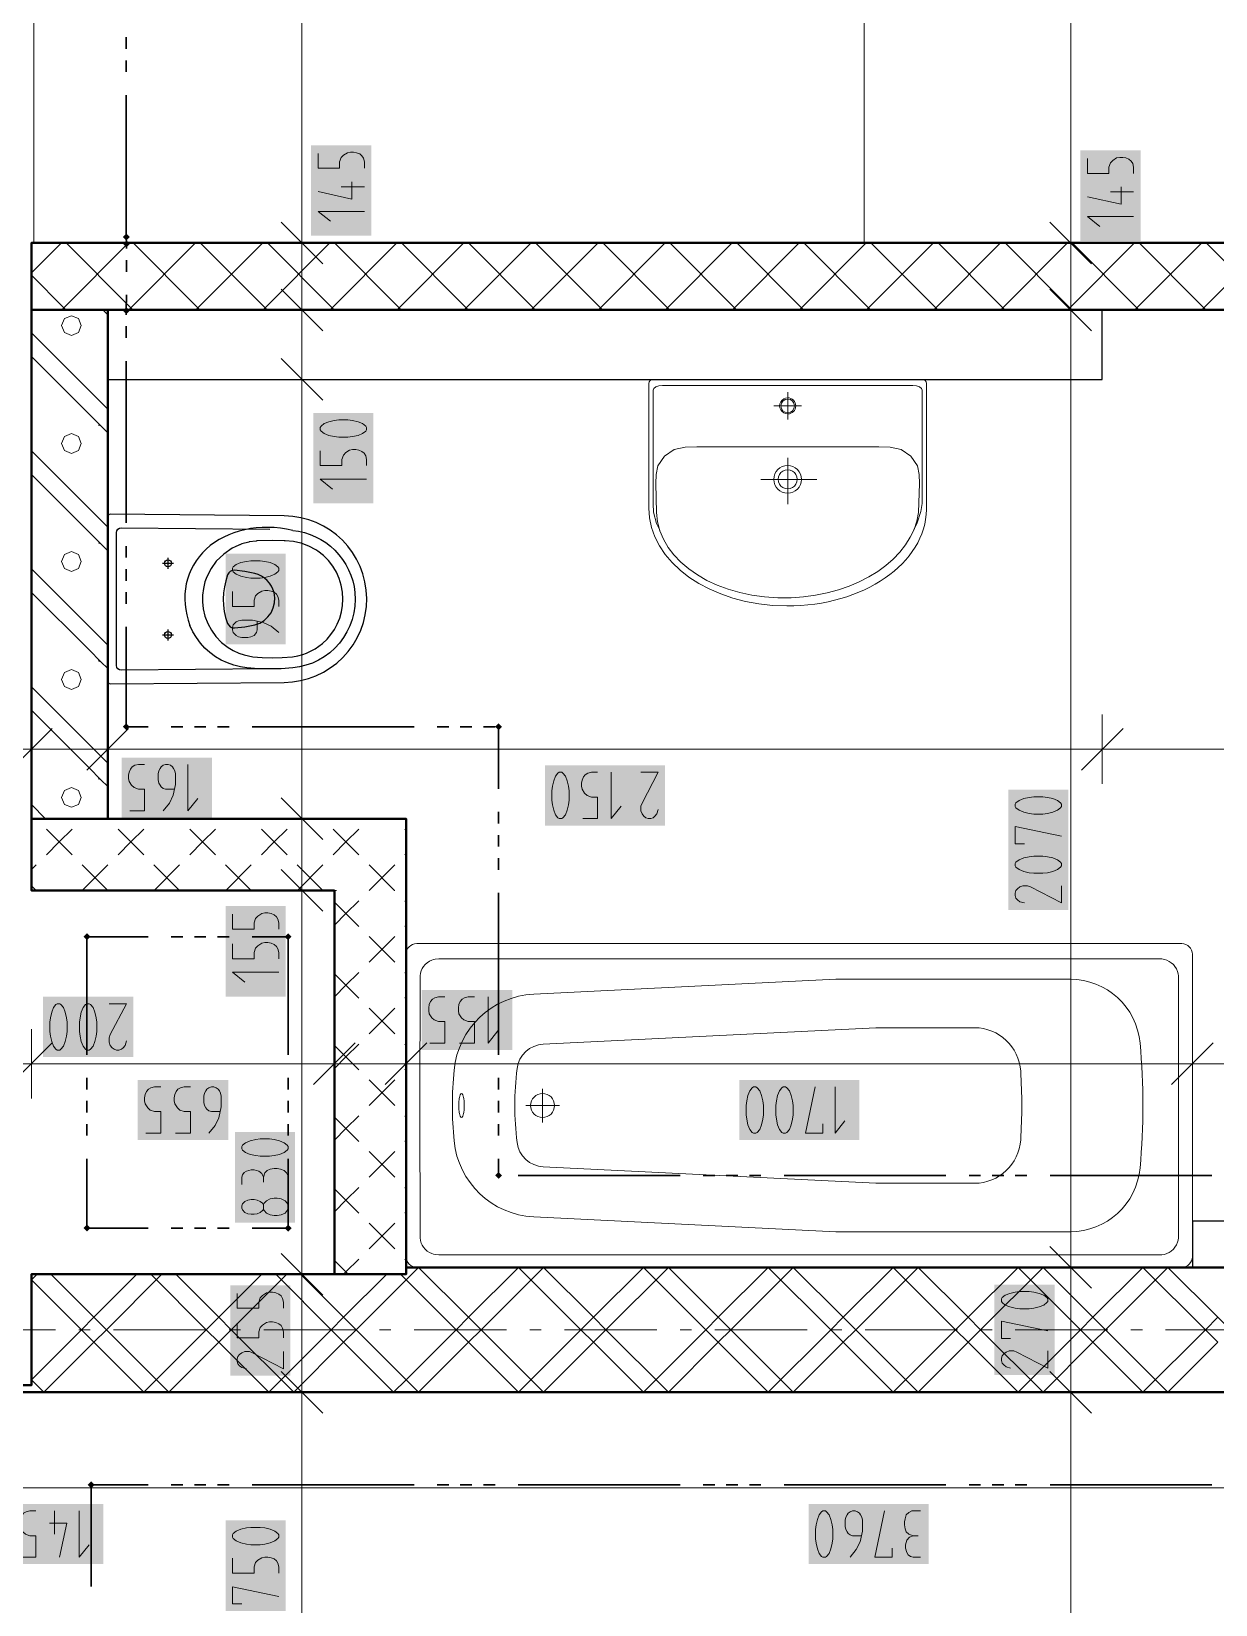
# Model space of a CAD drawing. Header units: millimetres. Extents: x 0 to 594, y 0 to 420.
# Drawn here: x 164.51 to 190.39, y 254.22 to 288.6 of the extents above; entities that cross this region are included whole.
import ezdxf

# ---------------------------------------------------------------- set-up
doc = ezdxf.new("R2010")
doc.units = ezdxf.units.MM
doc.header["$LTSCALE"] = 8
for name, color, linetype in [('PDF_Instalacni prizdivka do 1m', 7, 'Continuous'), ('PDF_Instalacni prizdivky', 7, 'Continuous'), ('PDF_Koty delkove', 7, 'Continuous'), ('PDF_Kuchyne', 7, 'Continuous'), ('PDF_Osy hlavni', 7, 'Continuous'), ('PDF_Pozarni useky', 7, 'Continuous'), ('PDF_Pricky CP', 7, 'Continuous'), ('PDF_Pricky zdene', 7, 'Continuous'), ('PDF_Sanita', 7, 'Continuous'), ('PDF_Steny akusticke', 7, 'Continuous')]:
    doc.layers.add(name, color=color, linetype=linetype)

msp = doc.modelspace()

# ---------------------------------------------------------------- linework, layer by layer
at = {"layer": 'PDF_Instalacni prizdivka do 1m', "lineweight": 25}
for points in [[(187.909, 282.515), (166.173, 282.515), (166.173, 280.998), (187.909, 280.998)], [(189.881, 261.588), (199.08, 261.588), (199.08, 262.599), (189.881, 262.599)]]:
    msp.add_lwpolyline(points, close=True, dxfattribs=at)
at = {"layer": 'PDF_Instalacni prizdivky', "lineweight": 40}
msp.add_lwpolyline([(164.505, 282.515), (164.505, 271.394), (164.505, 271.394), (166.173, 271.394), (166.173, 282.515), (164.556, 282.515)], close=True, dxfattribs=at)
at = {"layer": 'PDF_Instalacni prizdivky', "lineweight": 9}
for points in [[(165.377, 282.39), (165.224, 282.327), (165.161, 282.174), (165.224, 282.02), (165.377, 281.957), (165.53, 282.02), (165.594, 282.174), (165.53, 282.327)], [(165.377, 279.812), (165.224, 279.749), (165.161, 279.596), (165.224, 279.442), (165.377, 279.379), (165.53, 279.442), (165.594, 279.596), (165.53, 279.749)], [(165.377, 277.234), (165.224, 277.171), (165.161, 277.018), (165.224, 276.864), (165.377, 276.801), (165.53, 276.864), (165.594, 277.018), (165.53, 277.171)], [(165.377, 274.656), (165.224, 274.593), (165.161, 274.44), (165.224, 274.287), (165.377, 274.223), (165.53, 274.287), (165.594, 274.44), (165.53, 274.593)], [(165.377, 272.078), (165.224, 272.015), (165.161, 271.862), (165.224, 271.709), (165.377, 271.645), (165.53, 271.709), (165.594, 271.862), (165.53, 272.015)]]:
    msp.add_lwpolyline(points, close=True, dxfattribs=at)
for points in [[(166.173, 282.409), (166.067, 282.515)], [(166.173, 280.346), (166.022, 280.498), (164.505, 282.014)], [(165.764, 280.24), (164.505, 281.499)], [(166.022, 279.982), (165.764, 280.24)], [(166.173, 279.831), (166.022, 279.982)], [(166.173, 277.768), (166.022, 277.92), (164.505, 279.436)], [(165.764, 277.662), (164.505, 278.921)], [(166.022, 277.404), (165.764, 277.662)], [(166.173, 277.253), (166.022, 277.404)], [(166.173, 275.19), (166.022, 275.342), (164.505, 276.858)], [(165.764, 275.084), (164.505, 276.343)], [(166.022, 274.826), (165.764, 275.084)], [(166.173, 274.675), (166.022, 274.826)], [(166.173, 272.612), (166.022, 272.764), (164.505, 274.28)], [(165.764, 272.506), (164.505, 273.765)], [(166.022, 272.248), (165.764, 272.506)], [(166.173, 272.097), (166.022, 272.248)], [(164.814, 271.394), (164.505, 271.702)]]:
    msp.add_lwpolyline(points, dxfattribs=at)
at = {"layer": 'PDF_Instalacni prizdivky', "lineweight": 9, "transparency": 33554559}
for points in [[(165.983, 279.978), (165.96, 280), (166.006, 280), (165.983, 280.023)], [(165.983, 277.4), (165.96, 277.422), (166.006, 277.422), (165.983, 277.445)], [(165.983, 274.822), (165.96, 274.844), (166.006, 274.844), (165.983, 274.867)], [(165.983, 272.244), (165.96, 272.266), (166.006, 272.266), (165.983, 272.289)]]:
    msp.add_solid(points, dxfattribs=at)
at = {"layer": 'PDF_Koty delkove', "lineweight": 18}
for points in [[(170.416, 206.995), (170.416, 209.141), (170.416, 213.567), (170.416, 214.9), (170.416, 215.033), (170.416, 224.244), (170.416, 226.096), (170.416, 238.437), (170.416, 240.964), (170.416, 243.694), (170.416, 251.276), (170.416, 258.858), (170.416, 261.436), (170.416, 269.827), (170.416, 271.394), (170.416, 280.998), (170.416, 282.515), (170.416, 283.981), (170.416, 350.13)], [(187.222, 138.505), (187.222, 143.838), (187.222, 154.678), (187.222, 156.197), (187.222, 158.52), (187.222, 162.807), (187.222, 167.595), (187.222, 173.773), (187.222, 206.995), (187.222, 208.461), (187.222, 238.437), (187.222, 241.166), (187.222, 243.694), (187.222, 258.858), (187.222, 261.588), (187.222, 282.515), (187.222, 283.981), (187.222, 344.032)], [(170.77, 285.939), (170.77, 285.615), (171.241, 285.615), (171.241, 285.751), (171.275, 285.845), (171.326, 285.899), (171.41, 285.952), (171.476, 285.966), (171.544, 285.966), (171.612, 285.952), (171.679, 285.926), (171.729, 285.885), (171.763, 285.832), (171.781, 285.751), (171.781, 285.615)], [(187.585, 285.825), (187.585, 285.501), (188.056, 285.501), (188.056, 285.636), (188.09, 285.73), (188.141, 285.785), (188.225, 285.838), (188.291, 285.852), (188.359, 285.852), (188.427, 285.838), (188.493, 285.811)], [(188.493, 285.811), (188.544, 285.771), (188.578, 285.717), (188.596, 285.636), (188.596, 285.501)], [(171.511, 285.318), (171.511, 284.94), (170.77, 285.103)], [(171.781, 285.21), (171.275, 285.21)], [(188.326, 285.204), (188.326, 284.825), (187.585, 284.988)], [(188.596, 285.096), (188.09, 285.096)], [(170.871, 283.526), (169.961, 284.436)], [(171.781, 284.67), (170.77, 284.67), (171.039, 284.455)], [(187.677, 283.526), (186.767, 284.436)], [(188.596, 284.556), (187.585, 284.556), (187.854, 284.34)], [(171.174, 283.981), (170.416, 283.981), (169.657, 283.981)], [(187.981, 283.981), (187.222, 283.981), (186.464, 283.981)], [(170.871, 282.06), (169.961, 282.97)], [(187.677, 282.06), (186.767, 282.97)], [(171.174, 282.515), (170.416, 282.515), (169.657, 282.515)], [(187.981, 282.515), (187.222, 282.515), (186.464, 282.515)], [(170.871, 280.543), (169.961, 281.453)], [(171.174, 280.998), (170.416, 280.998), (169.657, 280.998)], [(171.423, 280.112), (171.221, 280.112), (171.121, 280.098), (171.003, 280.071), (170.902, 280.031), (170.834, 279.977), (170.818, 279.95), (170.818, 279.896), (170.834, 279.869), (170.902, 279.815), (171.003, 279.775), (171.121, 279.747), (171.221, 279.734), (171.423, 279.734), (171.524, 279.747), (171.643, 279.775), (171.744, 279.815), (171.811, 279.869), (171.829, 279.896), (171.829, 279.95), (171.811, 279.977), (171.744, 280.031), (171.643, 280.071), (171.524, 280.098)], [(171.524, 280.098), (171.423, 280.112)], [(170.818, 279.437), (170.818, 279.113), (171.289, 279.113), (171.289, 279.248), (171.323, 279.342), (171.374, 279.397), (171.458, 279.45), (171.524, 279.464), (171.592, 279.464), (171.66, 279.45), (171.727, 279.423), (171.777, 279.383), (171.811, 279.329), (171.829, 279.248), (171.829, 279.113)], [(171.829, 278.816), (170.818, 278.816), (171.087, 278.6)], [(169.505, 277.034), (169.303, 277.034), (169.203, 277.02), (169.084, 276.993), (168.983, 276.953), (168.915, 276.899), (168.899, 276.871), (168.899, 276.818), (168.915, 276.791), (168.983, 276.737), (169.084, 276.697), (169.203, 276.669), (169.303, 276.655), (169.505, 276.655)], [(169.505, 276.655), (169.606, 276.669), (169.724, 276.697), (169.825, 276.737), (169.893, 276.791), (169.91, 276.818), (169.91, 276.871), (169.893, 276.899), (169.825, 276.953), (169.724, 276.993), (169.606, 277.02), (169.505, 277.034)], [(168.899, 276.359), (168.899, 276.035), (169.37, 276.035), (169.37, 276.17), (169.405, 276.264), (169.455, 276.318), (169.539, 276.372), (169.606, 276.385), (169.674, 276.385), (169.741, 276.372), (169.808, 276.345), (169.859, 276.304), (169.893, 276.251), (169.91, 276.17), (169.91, 276.035)], [(169.91, 275.468), (169.741, 275.603), (169.573, 275.684), (169.337, 275.737), (169.1, 275.737), (169.034, 275.724), (168.983, 275.697), (168.95, 275.67), (168.915, 275.63), (168.899, 275.575), (168.899, 275.522), (168.915, 275.468), (168.95, 275.427), (168.983, 275.4), (169.034, 275.373), (169.1, 275.359), (169.236, 275.359), (169.303, 275.373), (169.37, 275.4), (169.421, 275.468), (169.438, 275.522), (169.438, 275.711)], [(164.96, 273.369), (164.05, 272.459)], [(164.505, 273.673), (164.505, 272.914), (164.505, 272.156)], [(166.628, 273.369), (165.718, 272.459)], [(166.173, 273.673), (166.173, 272.914), (166.173, 272.156)], [(188.364, 273.369), (187.454, 272.459)], [(187.909, 273.673), (187.909, 272.914), (187.909, 272.156)], [(200.192, 272.914), (199.08, 272.914), (187.909, 272.914), (166.173, 272.914), (164.505, 272.914), (162.433, 272.914)], [(166.655, 271.57), (166.979, 271.57), (166.979, 272.041), (166.844, 272.041), (166.75, 272.075), (166.695, 272.126), (166.642, 272.21), (166.628, 272.276), (166.628, 272.344), (166.642, 272.412), (166.669, 272.479), (166.709, 272.529), (166.763, 272.564), (166.844, 272.581), (166.979, 272.581)], [(167.29, 272.175), (167.276, 272.243), (167.276, 272.378), (167.29, 272.445), (167.317, 272.496), (167.343, 272.529), (167.384, 272.564), (167.438, 272.581), (167.492, 272.581), (167.546, 272.564), (167.586, 272.529), (167.613, 272.496), (167.641, 272.445), (167.654, 272.378), (167.654, 272.142), (167.6, 271.906), (167.519, 271.738), (167.384, 271.57)], [(167.924, 272.581), (167.924, 271.57), (168.14, 271.839)], [(176.555, 271.398), (176.879, 271.398), (176.879, 271.869), (176.744, 271.869), (176.65, 271.903), (176.595, 271.954), (176.542, 272.038), (176.528, 272.105), (176.528, 272.172), (176.542, 272.24), (176.569, 272.307), (176.609, 272.357), (176.663, 272.392), (176.744, 272.409), (176.879, 272.409)], [(177.176, 272.409), (177.176, 271.398), (177.392, 271.667)], [(177.824, 272.409), (178.202, 272.409), (177.851, 271.735), (177.824, 271.667), (177.824, 271.566), (177.851, 271.499), (177.891, 271.448), (177.932, 271.414), (177.986, 271.398), (178.04, 271.398), (178.094, 271.414)], [(167.627, 272.041), (167.438, 272.041), (167.384, 272.058), (167.343, 272.091), (167.317, 272.126), (167.29, 272.175)], [(170.871, 270.939), (169.961, 271.849)], [(171.174, 271.394), (170.416, 271.394), (169.657, 271.394)], [(178.094, 271.414), (178.134, 271.448), (178.175, 271.499), (178.202, 271.599)], [(186.209, 270.849), (186.008, 270.849), (186.008, 271.227), (187.019, 271.012)], [(170.871, 269.372), (169.961, 270.282)], [(186.613, 270.579), (186.411, 270.579), (186.311, 270.565), (186.193, 270.539), (186.092, 270.498), (186.024, 270.445), (186.008, 270.417), (186.008, 270.364), (186.024, 270.336), (186.092, 270.283), (186.193, 270.242), (186.311, 270.215), (186.411, 270.201), (186.613, 270.201), (186.714, 270.215), (186.833, 270.242), (186.934, 270.283)], [(186.934, 270.283), (187.001, 270.336), (187.019, 270.364), (187.019, 270.417), (187.001, 270.445), (186.934, 270.498), (186.833, 270.539), (186.714, 270.565), (186.613, 270.579)], [(187.019, 269.931), (187.019, 269.553), (186.344, 269.904), (186.277, 269.931), (186.175, 269.931), (186.109, 269.904), (186.058, 269.864), (186.024, 269.823), (186.008, 269.769), (186.008, 269.716), (186.024, 269.661), (186.058, 269.621), (186.109, 269.58), (186.209, 269.553)], [(171.174, 269.827), (170.416, 269.827), (169.657, 269.827)], [(168.899, 269.307), (168.899, 268.983), (169.37, 268.983), (169.37, 269.119), (169.405, 269.213), (169.455, 269.267), (169.539, 269.32), (169.606, 269.334), (169.674, 269.334), (169.741, 269.32), (169.808, 269.294), (169.859, 269.253), (169.893, 269.2)], [(169.893, 269.2), (169.91, 269.119), (169.91, 268.983)], [(168.899, 268.659), (168.899, 268.335), (169.37, 268.335), (169.37, 268.471), (169.405, 268.564), (169.455, 268.619), (169.539, 268.672), (169.606, 268.686), (169.674, 268.686), (169.741, 268.672), (169.808, 268.645), (169.859, 268.605), (169.893, 268.552), (169.91, 268.471), (169.91, 268.335)], [(169.91, 268.038), (168.899, 268.038), (169.168, 267.822)], [(165.122, 266.339), (165.15, 266.356), (165.203, 266.423), (165.244, 266.524), (165.271, 266.643), (165.285, 266.743), (165.285, 266.945), (165.271, 267.046), (165.244, 267.164), (165.203, 267.266), (165.15, 267.333), (165.122, 267.35), (165.069, 267.35), (165.041, 267.333), (164.988, 267.266), (164.947, 267.164), (164.92, 267.046), (164.907, 266.945)], [(166.203, 267.35), (166.581, 267.35), (166.229, 266.676), (166.203, 266.608), (166.203, 266.507), (166.229, 266.441), (166.27, 266.39), (166.31, 266.356), (166.365, 266.339), (166.418, 266.339), (166.472, 266.356), (166.513, 266.39), (166.553, 266.441), (166.581, 266.541)], [(173.188, 267.264), (173.201, 267.332), (173.228, 267.398), (173.269, 267.449), (173.322, 267.483), (173.403, 267.501), (173.538, 267.501)], [(173.214, 266.49), (173.538, 266.49), (173.538, 266.961), (173.403, 266.961), (173.309, 266.995), (173.255, 267.046), (173.201, 267.13), (173.188, 267.196), (173.188, 267.264)], [(173.862, 266.49), (174.187, 266.49), (174.187, 266.961), (174.051, 266.961), (173.957, 266.995), (173.903, 267.046), (173.85, 267.13), (173.836, 267.196), (173.836, 267.264), (173.85, 267.332), (173.876, 267.398), (173.917, 267.449), (173.97, 267.483), (174.051, 267.501), (174.187, 267.501)], [(174.484, 267.501), (174.484, 266.49), (174.699, 266.759)], [(164.907, 266.945), (164.907, 266.743), (164.92, 266.643), (164.947, 266.524), (164.988, 266.423), (165.041, 266.356), (165.069, 266.339), (165.122, 266.339)], [(164.96, 266.493), (164.05, 265.583)], [(164.505, 266.796), (164.505, 266.038), (164.505, 265.28)], [(171.582, 266.493), (170.672, 265.583)], [(171.127, 266.796), (171.127, 266.038), (171.127, 265.28)], [(173.149, 266.493), (172.239, 265.583)], [(172.694, 266.796), (172.694, 266.038), (172.694, 265.28)], [(190.335, 266.493), (189.426, 265.583)], [(189.881, 266.796), (189.881, 266.038), (189.881, 265.28)], [(199.08, 266.038), (195.15, 266.038), (191.095, 266.038), (189.881, 266.038), (188.632, 266.038), (184.734, 266.038), (172.694, 266.038), (171.127, 266.038), (164.505, 266.038), (162.483, 266.038), (152.172, 266.038), (149.594, 266.038)], [(166.979, 265.296), (166.993, 265.364), (167.019, 265.43), (167.06, 265.481), (167.113, 265.515), (167.194, 265.532), (167.33, 265.532)], [(167.654, 264.521), (167.978, 264.521), (167.978, 264.993), (167.842, 264.993), (167.748, 265.027), (167.694, 265.077), (167.641, 265.161), (167.627, 265.228), (167.627, 265.296), (167.641, 265.364), (167.667, 265.43), (167.708, 265.481), (167.761, 265.515), (167.842, 265.532), (167.978, 265.532)], [(168.626, 264.993), (168.437, 264.993), (168.383, 265.01), (168.342, 265.043), (168.315, 265.077), (168.289, 265.127), (168.275, 265.195), (168.275, 265.329), (168.289, 265.397), (168.315, 265.447), (168.342, 265.481), (168.383, 265.515), (168.437, 265.532), (168.49, 265.532), (168.545, 265.515), (168.585, 265.481), (168.612, 265.447), (168.64, 265.397), (168.653, 265.329), (168.653, 265.094), (168.599, 264.858), (168.518, 264.689), (168.383, 264.521)], [(180.774, 265.127), (180.774, 264.925), (180.788, 264.825), (180.815, 264.706), (180.855, 264.605), (180.909, 264.538), (180.936, 264.521), (180.99, 264.521), (181.017, 264.538), (181.071, 264.605), (181.111, 264.706), (181.139, 264.825), (181.152, 264.925), (181.152, 265.127), (181.139, 265.228), (181.111, 265.346), (181.071, 265.447), (181.017, 265.515), (180.99, 265.532), (180.936, 265.532), (180.909, 265.515), (180.855, 265.447), (180.815, 265.346)], [(181.8, 264.723), (181.8, 264.521), (181.422, 264.521), (181.638, 265.532)], [(182.07, 265.532), (182.07, 264.521), (182.286, 264.79)], [(167.006, 264.521), (167.33, 264.521), (167.33, 264.993), (167.194, 264.993), (167.1, 265.027), (167.046, 265.077), (166.993, 265.161), (166.979, 265.228), (166.979, 265.296)], [(180.815, 265.346), (180.788, 265.228), (180.774, 265.127)], [(169.407, 264.381), (169.289, 264.354), (169.187, 264.313), (169.12, 264.26), (169.104, 264.232), (169.104, 264.179), (169.12, 264.151), (169.187, 264.098), (169.289, 264.057), (169.407, 264.03), (169.507, 264.016), (169.709, 264.016), (169.81, 264.03), (169.928, 264.057), (170.03, 264.098), (170.097, 264.151), (170.115, 264.179), (170.115, 264.232), (170.097, 264.26), (170.03, 264.313), (169.928, 264.354), (169.81, 264.381), (169.709, 264.394)], [(169.709, 264.394), (169.507, 264.394), (169.407, 264.381)], [(170.115, 263.396), (170.115, 263.584), (170.08, 263.652), (170.03, 263.706), (169.946, 263.733), (169.878, 263.746), (169.81, 263.746), (169.726, 263.733), (169.66, 263.706), (169.609, 263.652), (169.575, 263.558)], [(169.104, 263.396), (169.104, 263.558), (169.12, 263.612), (169.154, 263.665), (169.205, 263.693), (169.305, 263.72), (169.372, 263.72), (169.474, 263.693), (169.541, 263.639), (169.575, 263.558), (169.575, 263.45)], [(169.575, 262.855), (169.557, 262.829), (169.507, 262.788), (169.44, 262.761), (169.372, 262.748), (169.305, 262.748), (169.238, 262.761), (169.17, 262.788), (169.12, 262.842), (169.104, 262.883), (169.104, 262.936), (169.12, 262.977), (169.17, 263.031), (169.238, 263.058), (169.305, 263.072), (169.372, 263.072), (169.44, 263.058), (169.507, 263.031), (169.557, 262.991), (169.575, 262.964)], [(169.878, 263.098), (169.81, 263.098), (169.726, 263.085), (169.642, 263.045), (169.592, 262.991), (169.575, 262.964), (169.575, 262.855), (169.592, 262.829), (169.642, 262.774), (169.726, 262.734), (169.81, 262.72), (169.878, 262.72)], [(169.878, 262.72), (169.962, 262.734), (170.047, 262.774), (170.097, 262.829), (170.115, 262.883), (170.115, 262.936), (170.097, 262.991), (170.047, 263.045), (169.962, 263.085), (169.878, 263.098)], [(187.677, 261.133), (186.767, 262.043)], [(170.871, 260.981), (169.961, 261.891)], [(171.174, 261.436), (170.416, 261.436), (169.657, 261.436)], [(187.981, 261.588), (187.222, 261.588), (186.464, 261.588)], [(169.001, 261.017), (169.001, 260.693), (169.473, 260.693), (169.473, 260.828), (169.507, 260.922), (169.558, 260.976), (169.641, 261.03), (169.708, 261.043), (169.776, 261.043), (169.844, 261.03), (169.91, 261.003), (169.961, 260.962), (169.995, 260.909), (170.012, 260.828), (170.012, 260.693)], [(186.311, 261.06), (186.109, 261.06), (186.009, 261.046), (185.891, 261.02), (185.79, 260.979), (185.722, 260.926), (185.706, 260.898), (185.706, 260.845), (185.722, 260.817), (185.79, 260.764), (185.891, 260.723), (186.009, 260.696), (186.109, 260.682), (186.311, 260.682), (186.413, 260.696), (186.531, 260.723), (186.632, 260.764), (186.7, 260.817), (186.717, 260.845), (186.717, 260.898), (186.7, 260.926), (186.632, 260.979), (186.531, 261.02), (186.413, 261.046), (186.311, 261.06)], [(169.001, 260.369), (169.001, 260.045), (169.473, 260.045), (169.473, 260.18), (169.507, 260.274), (169.558, 260.328), (169.641, 260.382), (169.708, 260.395), (169.776, 260.395), (169.844, 260.382), (169.91, 260.355), (169.961, 260.314), (169.995, 260.261), (170.012, 260.18), (170.012, 260.045)], [(185.907, 260.034), (185.706, 260.034), (185.706, 260.412), (186.717, 260.197)], [(169.338, 259.721), (169.27, 259.747), (169.169, 259.747), (169.103, 259.721), (169.052, 259.68), (169.018, 259.64), (169.001, 259.585), (169.001, 259.532), (169.018, 259.477), (169.052, 259.437), (169.103, 259.396), (169.203, 259.369)], [(170.012, 259.747), (170.012, 259.369), (169.338, 259.721)], [(186.717, 259.764), (186.717, 259.386), (186.043, 259.737), (185.975, 259.764), (185.874, 259.764), (185.807, 259.737), (185.756, 259.697), (185.722, 259.656), (185.706, 259.602), (185.706, 259.549), (185.722, 259.494), (185.756, 259.454), (185.807, 259.413), (185.907, 259.386)], [(170.871, 258.403), (169.961, 259.313)], [(187.677, 258.403), (186.767, 259.313)], [(171.174, 258.858), (170.416, 258.858), (169.657, 258.858)], [(187.981, 258.858), (187.222, 258.858), (186.464, 258.858)], [(272.881, 256.769), (216.974, 256.769), (209.19, 256.769), (201.81, 256.769), (163.798, 256.769), (162.332, 256.769), (149.594, 256.769), (140.495, 256.769), (134.833, 256.769)], [(164.279, 255.252), (164.603, 255.252), (164.603, 255.723), (164.468, 255.723), (164.374, 255.758), (164.32, 255.808), (164.266, 255.892), (164.252, 255.959), (164.252, 256.027), (164.266, 256.094), (164.293, 256.161), (164.333, 256.212), (164.387, 256.246), (164.468, 256.263), (164.603, 256.263)], [(165.008, 256.263), (165.008, 255.758)], [(165.548, 256.263), (165.548, 255.252), (165.764, 255.521)], [(181.642, 255.858), (181.642, 255.656), (181.656, 255.556), (181.683, 255.437), (181.723, 255.336), (181.777, 255.268), (181.804, 255.252), (181.858, 255.252), (181.885, 255.268), (181.939, 255.336), (181.979, 255.437), (182.007, 255.556), (182.021, 255.656), (182.021, 255.858), (182.007, 255.959), (181.979, 256.077), (181.939, 256.178), (181.885, 256.246), (181.858, 256.263), (181.804, 256.263), (181.777, 256.246), (181.723, 256.178), (181.683, 256.077), (181.656, 255.959)], [(182.641, 255.723), (182.453, 255.723), (182.398, 255.741), (182.358, 255.774), (182.331, 255.808), (182.304, 255.858), (182.29, 255.926), (182.29, 256.06), (182.304, 256.128), (182.331, 256.178), (182.358, 256.212), (182.398, 256.246), (182.453, 256.263), (182.506, 256.263), (182.56, 256.246), (182.601, 256.212), (182.627, 256.178), (182.655, 256.128), (182.669, 256.06), (182.669, 255.824), (182.615, 255.589), (182.533, 255.42), (182.398, 255.252)], [(183.317, 255.453), (183.317, 255.252), (182.939, 255.252), (183.154, 256.263)], [(183.937, 256.263), (183.749, 256.263), (183.681, 256.229), (183.627, 256.178), (183.6, 256.094), (183.587, 256.027), (183.587, 255.959), (183.6, 255.875), (183.627, 255.808)], [(164.9, 255.993), (165.279, 255.993), (165.116, 255.252)], [(181.656, 255.959), (181.642, 255.858)], [(183.937, 255.252), (183.775, 255.252), (183.721, 255.268), (183.668, 255.303), (183.64, 255.353), (183.613, 255.453), (183.613, 255.521), (183.64, 255.622), (183.694, 255.69), (183.775, 255.723), (183.883, 255.723)], [(183.627, 255.808), (183.681, 255.758), (183.775, 255.723)], [(168.899, 255.23), (168.899, 254.905), (169.37, 254.905), (169.37, 255.041), (169.405, 255.135), (169.455, 255.189), (169.539, 255.242), (169.606, 255.256), (169.674, 255.256), (169.741, 255.242), (169.808, 255.216), (169.859, 255.175), (169.893, 255.122), (169.91, 255.041), (169.91, 254.905)], [(169.1, 254.23), (168.899, 254.23), (168.899, 254.608), (169.91, 254.393)]]:
    msp.add_lwpolyline(points, dxfattribs=at)
for points in [[(175.88, 272.004), (175.88, 271.801), (175.894, 271.701), (175.921, 271.583), (175.961, 271.482), (176.014, 271.414), (176.042, 271.398), (176.095, 271.398), (176.123, 271.414), (176.176, 271.482), (176.217, 271.583), (176.245, 271.701), (176.258, 271.801), (176.258, 272.004), (176.245, 272.105), (176.217, 272.223), (176.176, 272.324), (176.123, 272.392), (176.095, 272.409), (176.042, 272.409), (176.014, 272.392), (175.961, 272.324), (175.921, 272.223), (175.894, 272.105)], [(186.613, 271.875), (186.411, 271.875), (186.311, 271.861), (186.193, 271.835), (186.092, 271.794), (186.024, 271.741), (186.008, 271.713), (186.008, 271.66), (186.024, 271.632), (186.092, 271.579), (186.193, 271.538), (186.311, 271.511), (186.411, 271.497), (186.613, 271.497), (186.714, 271.511), (186.833, 271.538), (186.934, 271.579), (187.001, 271.632), (187.019, 271.66), (187.019, 271.713), (187.001, 271.741), (186.934, 271.794), (186.833, 271.835), (186.714, 271.861)], [(165.555, 266.945), (165.555, 266.743), (165.568, 266.643), (165.595, 266.524), (165.636, 266.423), (165.689, 266.356), (165.717, 266.339), (165.77, 266.339), (165.798, 266.356), (165.851, 266.423), (165.892, 266.524), (165.919, 266.643), (165.933, 266.743), (165.933, 266.945), (165.919, 267.046), (165.892, 267.164), (165.851, 267.266), (165.798, 267.333), (165.77, 267.35), (165.717, 267.35), (165.689, 267.333), (165.636, 267.266), (165.595, 267.164), (165.568, 267.046)], [(180.126, 265.127), (180.126, 264.925), (180.14, 264.825), (180.166, 264.706), (180.207, 264.605), (180.26, 264.538), (180.288, 264.521), (180.341, 264.521), (180.369, 264.538), (180.422, 264.605), (180.463, 264.706), (180.491, 264.825), (180.504, 264.925), (180.504, 265.127), (180.491, 265.228), (180.463, 265.346), (180.422, 265.447), (180.369, 265.515), (180.341, 265.532), (180.288, 265.532), (180.26, 265.515), (180.207, 265.447), (180.166, 265.346), (180.14, 265.228)], [(169.505, 255.904), (169.303, 255.904), (169.203, 255.891), (169.084, 255.864), (168.983, 255.823), (168.915, 255.77), (168.899, 255.742), (168.899, 255.689), (168.915, 255.661), (168.983, 255.608), (169.084, 255.567), (169.203, 255.54), (169.303, 255.526), (169.505, 255.526), (169.606, 255.54), (169.724, 255.567), (169.825, 255.608), (169.893, 255.661), (169.91, 255.689), (169.91, 255.742), (169.893, 255.77), (169.825, 255.823), (169.724, 255.864), (169.606, 255.891)]]:
    msp.add_lwpolyline(points, close=True, dxfattribs=at)
at = {"layer": 'PDF_Koty delkove', "color": 7, "lineweight": 18, "true_color": 0xffffff, "transparency": 33554559}
for points in [[(171.932, 284.14), (171.932, 286.117), (170.618, 284.14), (170.618, 286.117)], [(188.747, 284.026), (188.747, 286.003), (187.433, 284.026), (187.433, 286.003)], [(171.98, 278.286), (171.98, 280.263), (170.666, 278.286), (170.666, 280.263)], [(170.062, 275.207), (170.062, 277.185), (168.748, 275.207), (168.748, 277.185)], [(168.454, 272.732), (166.477, 272.732), (168.454, 271.418), (166.477, 271.418)], [(178.354, 272.561), (175.729, 272.561), (178.354, 271.246), (175.729, 271.246)], [(187.17, 269.401), (187.17, 272.027), (185.856, 269.401), (185.856, 272.027)], [(170.062, 267.508), (170.062, 269.485), (168.748, 267.508), (168.748, 269.485)], [(175.014, 267.652), (173.036, 267.652), (175.014, 266.338), (173.036, 266.338)], [(166.733, 267.502), (164.755, 267.502), (166.733, 266.188), (164.755, 266.188)], [(168.805, 265.684), (166.827, 265.684), (168.805, 264.37), (166.827, 264.37)], [(182.6, 265.684), (179.975, 265.684), (182.6, 264.37), (179.975, 264.37)], [(170.266, 262.568), (170.266, 264.546), (168.952, 262.568), (168.952, 264.546)], [(170.164, 259.217), (170.164, 261.195), (168.85, 259.217), (168.85, 261.195)], [(186.868, 259.234), (186.868, 261.212), (185.554, 259.234), (185.554, 261.212)], [(166.078, 256.415), (164.101, 256.415), (166.078, 255.101), (164.101, 255.101)], [(184.117, 256.415), (181.491, 256.415), (184.117, 255.101), (181.491, 255.101)], [(170.062, 254.078), (170.062, 256.056), (168.748, 254.078), (168.748, 256.056)]]:
    msp.add_solid(points, dxfattribs=at)
at = {"layer": 'PDF_Kuchyne', "lineweight": 13}
msp.add_lwpolyline([(170.622, 302.178), (170.622, 290.046), (182.703, 290.046), (182.703, 283.981), (164.556, 283.981), (164.556, 290.046), (164.556, 302.178), (164.556, 308.244), (176.687, 308.244), (176.687, 302.178)], close=True, dxfattribs=at)
at = {"layer": 'PDF_Osy hlavni', "lineweight": 18}
for points in [[(165.033, 260.223), (163.011, 260.223)], [(165.791, 260.223), (165.538, 260.223)], [(168.319, 260.223), (166.297, 260.223)], [(169.077, 260.223), (168.824, 260.223)], [(171.604, 260.223), (169.582, 260.223)], [(172.362, 260.223), (172.11, 260.223)], [(174.89, 260.223), (172.868, 260.223)], [(175.648, 260.223), (175.395, 260.223)], [(178.175, 260.223), (176.154, 260.223)], [(178.934, 260.223), (178.681, 260.223)], [(181.461, 260.223), (179.439, 260.223)], [(182.219, 260.223), (181.967, 260.223)], [(184.747, 260.223), (182.725, 260.223)], [(185.505, 260.223), (185.252, 260.223)], [(188.032, 260.223), (186.01, 260.223)], [(188.791, 260.223), (188.538, 260.223)], [(191.318, 260.223), (189.296, 260.223)]]:
    msp.add_lwpolyline(points, dxfattribs=at)
at = {"layer": 'PDF_Pozarni useky', "lineweight": 30}
for points in [[(166.578, 288.224), (166.578, 288.477)], [(166.578, 287.719), (166.578, 287.972)], [(166.578, 284.111), (166.578, 287.213)], [(166.582, 283.857), (166.583, 283.961), (166.578, 284.111)], [(166.581, 283.352), (166.582, 283.605)], [(166.578, 282.499), (166.579, 282.846)], [(166.578, 282.411), (166.578, 282.499)], [(166.578, 281.906), (166.578, 282.158)], [(166.578, 277.862), (166.578, 281.4)], [(166.578, 277.104), (166.578, 277.356)], [(166.578, 276.598), (166.578, 276.851)], [(166.578, 276.093), (166.578, 276.345)], [(167.055, 273.404), (166.578, 273.404), (166.578, 275.587)], [(167.813, 273.404), (167.56, 273.404)], [(168.319, 273.404), (168.066, 273.404)], [(168.824, 273.404), (168.571, 273.404)], [(172.868, 273.404), (169.33, 273.404)], [(173.626, 273.404), (173.373, 273.404)], [(174.132, 273.404), (173.879, 273.404)], [(174.637, 273.404), (174.384, 273.404)], [(174.716, 272.049), (174.716, 273.404)], [(174.716, 271.291), (174.716, 271.543)], [(174.716, 270.785), (174.716, 271.038)], [(174.716, 270.28), (174.716, 270.532)], [(174.716, 266.236), (174.716, 269.774)], [(167.055, 268.816), (165.718, 268.816)], [(165.718, 266.236), (165.718, 268.816)], [(167.813, 268.816), (167.56, 268.816)], [(168.319, 268.816), (168.066, 268.816)], [(168.824, 268.816), (168.571, 268.816)], [(170.116, 268.816), (169.33, 268.816)], [(170.116, 266.236), (170.116, 268.816)], [(165.718, 265.478), (165.718, 265.73)], [(170.116, 265.478), (170.116, 265.73)], [(174.716, 265.478), (174.716, 265.73)], [(165.718, 264.972), (165.718, 265.225)], [(170.116, 264.972), (170.116, 265.225)], [(174.716, 264.972), (174.716, 265.225)], [(165.718, 264.467), (165.718, 264.719)], [(170.116, 264.467), (170.116, 264.719)], [(174.716, 264.467), (174.716, 264.719)], [(165.718, 262.447), (165.718, 263.961)], [(170.116, 263.961), (170.116, 262.447), (169.33, 262.447)], [(174.716, 263.597), (174.716, 263.961)], [(178.681, 263.597), (175.143, 263.597)], [(179.439, 263.597), (179.186, 263.597)], [(179.945, 263.597), (179.692, 263.597)], [(180.45, 263.597), (180.197, 263.597)], [(184.494, 263.597), (180.956, 263.597)], [(185.252, 263.597), (184.999, 263.597)], [(185.758, 263.597), (185.505, 263.597)], [(186.263, 263.597), (186.01, 263.597)], [(190.307, 263.597), (186.769, 263.597)], [(167.055, 262.447), (165.718, 262.447)], [(167.813, 262.447), (167.56, 262.447)], [(168.319, 262.447), (168.066, 262.447)], [(168.824, 262.447), (168.571, 262.447)], [(165.809, 254.61), (165.809, 256.836)], [(167.055, 256.836), (165.809, 256.836)], [(167.813, 256.836), (167.56, 256.836)], [(168.319, 256.836), (168.066, 256.836)], [(168.824, 256.836), (168.571, 256.836)], [(172.868, 256.836), (169.33, 256.836)], [(173.626, 256.836), (173.373, 256.836)], [(174.132, 256.836), (173.879, 256.836)], [(174.637, 256.836), (174.384, 256.836)], [(178.681, 256.836), (175.143, 256.836)], [(179.439, 256.836), (179.186, 256.836)], [(179.945, 256.836), (179.692, 256.836)], [(180.45, 256.836), (180.197, 256.836)], [(184.494, 256.836), (180.956, 256.836)], [(185.252, 256.836), (184.999, 256.836)], [(185.758, 256.836), (185.505, 256.836)], [(186.263, 256.836), (186.01, 256.836)], [(190.307, 256.836), (186.769, 256.836)]]:
    msp.add_lwpolyline(points, dxfattribs=at)
at = {"layer": 'PDF_Pozarni useky', "lineweight": 30, "transparency": 33554559}
for points in [[(166.578, 284.035), (166.502, 284.111), (166.654, 284.111), (166.578, 284.187)], [(166.583, 283.885), (166.507, 283.961), (166.659, 283.961), (166.583, 284.037)], [(166.578, 282.423), (166.502, 282.499), (166.654, 282.498), (166.578, 282.575)], [(166.578, 282.423), (166.502, 282.499), (166.654, 282.499), (166.578, 282.575)], [(166.578, 273.328), (166.502, 273.404), (166.654, 273.404), (166.578, 273.479)], [(166.654, 273.404), (166.578, 273.328), (166.578, 273.479), (166.502, 273.404)], [(174.792, 273.404), (174.716, 273.328), (174.716, 273.479), (174.64, 273.404)], [(174.716, 273.328), (174.64, 273.404), (174.792, 273.404), (174.716, 273.479)], [(165.794, 268.816), (165.718, 268.74), (165.718, 268.892), (165.643, 268.816)], [(165.718, 268.74), (165.643, 268.816), (165.794, 268.816), (165.718, 268.892)], [(170.116, 268.74), (170.04, 268.816), (170.192, 268.816), (170.116, 268.892)], [(170.192, 268.816), (170.116, 268.74), (170.116, 268.892), (170.04, 268.816)], [(174.716, 263.521), (174.64, 263.597), (174.792, 263.597), (174.716, 263.673)], [(174.792, 263.597), (174.716, 263.521), (174.716, 263.673), (174.64, 263.597)], [(165.794, 262.447), (165.718, 262.371), (165.718, 262.523), (165.643, 262.447)], [(165.718, 262.371), (165.643, 262.447), (165.794, 262.447), (165.718, 262.523)], [(170.192, 262.447), (170.116, 262.371), (170.116, 262.523), (170.04, 262.447)], [(170.116, 262.371), (170.04, 262.447), (170.192, 262.447), (170.116, 262.523)], [(165.809, 256.76), (165.734, 256.836), (165.885, 256.836), (165.809, 256.912)], [(165.885, 256.836), (165.809, 256.76), (165.809, 256.912), (165.734, 256.836)]]:
    msp.add_solid(points, dxfattribs=at)
at = {"layer": 'PDF_Pricky CP', "lineweight": 40}
for points in [[(172.694, 269.827), (172.694, 271.394), (166.173, 271.394), (164.505, 271.394), (164.505, 269.827), (171.127, 269.827)], [(171.127, 269.827), (171.127, 261.436), (172.694, 261.436), (172.694, 261.588), (172.694, 269.827)]]:
    msp.add_lwpolyline(points, dxfattribs=at)
at = {"layer": 'PDF_Pricky CP', "lineweight": 9}
for points in [[(164.609, 271.392), (164.606, 271.394)], [(165.617, 271.394), (165.615, 271.392)], [(166.176, 271.392), (166.173, 271.394)], [(167.184, 271.394), (167.182, 271.392)], [(167.743, 271.392), (167.74, 271.394)], [(168.751, 271.394), (168.749, 271.392)], [(169.31, 271.392), (169.307, 271.394)], [(170.318, 271.394), (170.316, 271.392)], [(170.877, 271.392), (170.874, 271.394)], [(171.885, 271.394), (171.883, 271.392)], [(172.444, 271.392), (172.441, 271.394)], [(165.112, 270.889), (164.831, 271.169)], [(165.392, 270.608), (165.112, 270.889), (165.392, 271.169)], [(166.679, 270.889), (166.398, 271.169)], [(166.959, 270.608), (166.679, 270.889), (166.959, 271.169)], [(168.246, 270.889), (167.965, 271.169)], [(168.526, 270.608), (168.246, 270.889), (168.526, 271.169)], [(169.813, 270.889), (169.532, 271.169)], [(170.093, 270.608), (169.813, 270.889), (170.093, 271.169)], [(171.38, 270.889), (171.099, 271.169)], [(171.66, 270.608), (171.38, 270.889), (171.66, 271.169)], [(172.694, 271.141), (172.666, 271.169)], [(165.112, 270.889), (164.831, 270.608)], [(166.679, 270.889), (166.398, 270.608)], [(168.246, 270.889), (167.965, 270.608)], [(169.813, 270.889), (169.532, 270.608)], [(171.38, 270.889), (171.099, 270.608)], [(172.694, 270.636), (172.666, 270.608)], [(164.609, 270.386), (164.505, 270.282)], [(166.173, 269.827), (165.615, 270.386)], [(166.176, 270.386), (165.617, 269.827)], [(167.74, 269.827), (167.182, 270.386)], [(167.743, 270.386), (167.184, 269.827)], [(169.307, 269.827), (168.749, 270.386)], [(169.31, 270.386), (168.751, 269.827)], [(170.874, 269.827), (170.316, 270.386)], [(170.877, 270.386), (170.318, 269.827)], [(172.441, 269.827), (171.883, 270.386)], [(172.444, 270.386), (171.885, 269.827)], [(164.606, 269.827), (164.505, 269.928)], [(171.127, 269.069), (171.38, 269.322), (171.66, 269.602)], [(171.885, 269.827), (171.883, 269.825)], [(172.444, 269.825), (172.441, 269.827)], [(172.694, 269.574), (172.666, 269.602)], [(171.66, 269.041), (171.38, 269.322), (171.127, 269.574)], [(172.694, 269.069), (172.666, 269.041)], [(172.444, 268.258), (171.883, 268.819)], [(172.444, 268.819), (171.883, 268.258)], [(171.127, 267.502), (171.38, 267.755), (171.66, 268.035)], [(171.66, 267.474), (171.38, 267.755), (171.127, 268.007)], [(172.694, 268.007), (172.666, 268.035)], [(172.444, 266.691), (171.883, 267.252)], [(172.444, 267.252), (171.883, 266.691)], [(172.694, 267.502), (172.666, 267.474)], [(171.127, 265.935), (171.38, 266.188), (171.66, 266.468)], [(171.66, 265.907), (171.38, 266.188), (171.127, 266.44)], [(172.694, 266.44), (172.666, 266.468)], [(172.694, 265.935), (172.666, 265.907)], [(172.444, 265.124), (171.883, 265.685)], [(172.444, 265.685), (171.883, 265.124)], [(171.127, 264.368), (171.38, 264.621), (171.66, 264.901)], [(171.66, 264.34), (171.38, 264.621), (171.127, 264.873)], [(172.694, 264.873), (172.666, 264.901)], [(172.444, 263.557), (171.883, 264.118)], [(172.444, 264.118), (171.883, 263.557)], [(172.694, 264.368), (172.666, 264.34)], [(171.127, 262.801), (171.38, 263.054), (171.66, 263.334)], [(171.66, 262.773), (171.38, 263.054), (171.127, 263.306)], [(172.694, 263.306), (172.666, 263.334)], [(172.694, 262.801), (172.666, 262.773)], [(172.444, 261.99), (171.883, 262.551)], [(172.444, 262.551), (171.883, 261.99)], [(171.43, 261.436), (171.38, 261.487), (171.127, 261.739)], [(171.329, 261.436), (171.38, 261.487), (171.66, 261.767)], [(172.694, 261.739), (172.666, 261.767)]]:
    msp.add_lwpolyline(points, dxfattribs=at)
at = {"layer": 'PDF_Pricky zdene', "lineweight": 40}
msp.add_lwpolyline([(198.727, 284.486), (198.727, 283.981), (164.556, 283.981), (164.505, 283.981), (164.505, 282.515), (164.556, 282.515), (198.727, 282.515), (199.08, 282.515), (200.192, 282.515), (200.192, 282.717), (200.192, 284.486)], dxfattribs=at)
at = {"layer": 'PDF_Pricky zdene', "lineweight": 9}
for points in [[(165.162, 283.981), (164.505, 283.324)], [(166.628, 283.981), (165.213, 282.565), (165.162, 282.515)], [(166.679, 282.565), (165.264, 283.981)], [(168.094, 283.981), (166.679, 282.565), (166.628, 282.515)], [(168.195, 282.515), (168.145, 282.565), (166.729, 283.981)], [(169.56, 283.981), (168.145, 282.565), (168.094, 282.515)], [(169.661, 282.515), (169.611, 282.565), (168.195, 283.981)], [(171.026, 283.981), (169.611, 282.565), (169.56, 282.515)], [(171.127, 282.515), (171.077, 282.565), (169.661, 283.981)], [(172.492, 283.981), (171.077, 282.565), (171.026, 282.515)], [(172.593, 282.515), (172.543, 282.565), (171.127, 283.981)], [(173.958, 283.981), (172.543, 282.565), (172.492, 282.515)], [(174.059, 282.515), (174.008, 282.565), (172.593, 283.981)], [(175.424, 283.981), (174.008, 282.565), (173.958, 282.515)], [(175.525, 282.515), (175.474, 282.565), (174.059, 283.981)], [(176.89, 283.981), (175.474, 282.565), (175.424, 282.515)], [(176.991, 282.515), (176.94, 282.565), (175.525, 283.981)], [(178.356, 283.981), (176.94, 282.565), (176.89, 282.515)], [(178.457, 282.515), (178.406, 282.565), (176.991, 283.981)], [(179.821, 283.981), (178.406, 282.565), (178.356, 282.515)], [(179.923, 282.515), (179.872, 282.565), (178.457, 283.981)], [(181.287, 283.981), (179.872, 282.565), (179.821, 282.515)], [(181.388, 282.515), (181.338, 282.565), (179.923, 283.981)], [(182.753, 283.981), (181.338, 282.565), (181.287, 282.515)], [(182.854, 282.515), (182.804, 282.565), (181.388, 283.981)], [(184.219, 283.981), (182.804, 282.565), (182.753, 282.515)], [(184.32, 282.515), (184.27, 282.565), (182.854, 283.981)], [(185.685, 283.981), (184.27, 282.565), (184.219, 282.515)], [(185.786, 282.515), (185.736, 282.565), (184.32, 283.981)], [(187.151, 283.981), (185.736, 282.565), (185.685, 282.515)], [(187.252, 282.515), (187.202, 282.565), (185.786, 283.981)], [(188.617, 283.981), (187.202, 282.565), (187.151, 282.515)], [(188.718, 282.515), (188.667, 282.565), (187.252, 283.981)], [(190.083, 283.981), (188.667, 282.565), (188.617, 282.515)], [(190.184, 282.515), (190.133, 282.565), (188.718, 283.981)], [(191.549, 283.981), (190.133, 282.565), (190.083, 282.515)], [(191.65, 282.515), (191.599, 282.565), (190.184, 283.981)], [(165.213, 282.565), (164.505, 283.273)], [(165.264, 282.515), (165.213, 282.565)], [(166.729, 282.515), (166.679, 282.565)]]:
    msp.add_lwpolyline(points, dxfattribs=at)
at = {"layer": 'PDF_Sanita', "lineweight": 13}
for points in [[(178.002, 278.186), (178.002, 280.906, -0.414092), (178.092, 280.998), (178.094, 280.998), (178.114, 280.998), (183.955, 280.998), (183.975, 280.998), (183.978, 280.998), (183.975, 280.998), (183.955, 280.998)], [(183.975, 280.998, -0.413999), (184.068, 280.905), (184.067, 278.175, -0.003395), (184.067, 278.156)], [(181.034, 278.605, 1.000031), (181.034, 279.022, 1.000086), (181.034, 278.605)], [(189.649, 268.664), (189.648, 268.664), (172.927, 268.664, 0.414212), (172.694, 268.432), (172.694, 261.82, 0.414247), (172.927, 261.588), (189.648, 261.588, 0.414247), (189.881, 261.82), (189.881, 268.432, 0.414212), (189.649, 268.664)], [(175.119, 264.317, 0.364876), (175.692, 263.785), (182.963, 263.426), (185.118, 263.427, 0.395995), (186.127, 264.376, 0.031026), (186.127, 265.876, 0.395984), (185.118, 266.825), (182.963, 266.826), (175.692, 266.467, 0.364894), (175.119, 265.935)]]:
    msp.add_lwpolyline(points, format="xyb", dxfattribs=at)
for points in [[(178.095, 280.759), (178.095, 279.273)], [(183.772, 280.865), (178.298, 280.865)], [(181.035, 280.72), (181.035, 280.118)], [(183.974, 280.759), (183.974, 278.282), (183.943, 278.113), (183.864, 277.863), (183.793, 277.713)], [(180.733, 280.419), (181.336, 280.419)], [(178.238, 277.701), (178.167, 277.851), (178.101, 278.095), (178.093, 278.275), (178.095, 279.273)], [(183.892, 278.085), (183.913, 278.724), (183.909, 278.919), (183.87, 279.105), (183.728, 279.318), (183.513, 279.463), (183.274, 279.519), (183.023, 279.525), (179.046, 279.526), (178.795, 279.519), (178.556, 279.463), (178.341, 279.318), (178.199, 279.106), (178.159, 278.919), (178.155, 278.724), (178.167, 278.085)], [(181.034, 279.283), (181.034, 278.267)], [(180.451, 278.813), (181.669, 278.813)], [(172.997, 265.096), (172.999, 267.96), (173.008, 268.017), (173.025, 268.072), (173.047, 268.121), (173.076, 268.166), (173.11, 268.206), (173.156, 268.247), (173.204, 268.279), (173.256, 268.304), (173.293, 268.316), (173.332, 268.325), (173.407, 268.331), (181.287, 268.331)], [(181.287, 268.331), (189.21, 268.329), (189.267, 268.32), (189.318, 268.304), (189.375, 268.277), (189.419, 268.248), (189.465, 268.207), (189.499, 268.166), (189.533, 268.111), (189.557, 268.052), (189.569, 268.007), (189.576, 267.961), (189.577, 265.096), (189.576, 262.231), (189.569, 262.185), (189.557, 262.14), (189.533, 262.08), (189.499, 262.026), (189.465, 261.985), (189.419, 261.944), (189.375, 261.915), (189.318, 261.888), (189.267, 261.872), (189.21, 261.862), (181.287, 261.861), (173.407, 261.861), (173.332, 261.867), (173.293, 261.876), (173.256, 261.888), (173.204, 261.912), (173.156, 261.944), (173.11, 261.985), (173.076, 262.026), (173.047, 262.07), (173.025, 262.119), (173.008, 262.174), (172.999, 262.231), (172.997, 265.096)], [(175.676, 265.494), (175.676, 264.758)], [(173.856, 265.278), (173.86, 265.302), (173.867, 265.329), (173.876, 265.357), (173.89, 265.38), (173.906, 265.389), (173.922, 265.38), (173.935, 265.357), (173.944, 265.329), (173.951, 265.302), (173.955, 265.278), (173.958, 265.258), (173.96, 265.242), (173.961, 265.228), (173.963, 265.216), (173.963, 265.206), (173.964, 265.197), (173.965, 265.17), (173.966, 265.142), (173.966, 265.102), (173.964, 265.055), (173.963, 265.047), (173.963, 265.036), (173.961, 265.024), (173.96, 265.01), (173.958, 264.994), (173.955, 264.974), (173.951, 264.95), (173.944, 264.923), (173.935, 264.896), (173.922, 264.872), (173.906, 264.863), (173.89, 264.872), (173.876, 264.896), (173.867, 264.923), (173.86, 264.95), (173.856, 264.974), (173.853, 264.994), (173.851, 265.01), (173.85, 265.024), (173.849, 265.036), (173.848, 265.047), (173.847, 265.055), (173.847, 265.063), (173.846, 265.088), (173.845, 265.115), (173.845, 265.154)], [(173.845, 265.154), (173.848, 265.206), (173.849, 265.216), (173.85, 265.228), (173.851, 265.242), (173.853, 265.258), (173.856, 265.278)], [(176.044, 265.126), (175.308, 265.126)]]:
    msp.add_lwpolyline(points, dxfattribs=at)
for points in [[(181.035, 280.595, 1.000111), (181.035, 280.243, 0.414201), (181.211, 280.419, 0.414247)], [(181.035, 280.567, 0.999873), (181.035, 280.271, 0.999919)], [(181.034, 279.114, 0.999962), (181.034, 278.512, 0.414246), (181.336, 278.813, 0.414219)], [(175.483, 267.56, 0.372014), (173.743, 265.901, 0.048445), (173.743, 264.352, 0.372014), (175.483, 262.692), (182.087, 262.366), (187.207, 262.366, 0.387984), (188.737, 263.764, 0.045261), (188.737, 266.488, 0.387981), (187.207, 267.886), (182.087, 267.886)], [(175.676, 264.863, 0.414194), (175.939, 265.126, 0.414178), (175.676, 265.389, 0.414205), (175.414, 265.126, 0.414222)]]:
    msp.add_lwpolyline(points, format="xyb", close=True, dxfattribs=at)
at = {"layer": 'PDF_Sanita', "lineweight": 25}
msp.add_lwpolyline([(170.031, 278.014), (166.225, 278.049), (166.225, 278.049), (166.189, 278.034), (166.174, 277.998), (166.173, 274.394), (166.173, 274.394), (166.188, 274.358), (166.224, 274.343), (170.029, 274.375), (170.208, 274.385), (170.385, 274.413), (170.557, 274.458), (170.724, 274.519), (170.885, 274.597), (171.037, 274.69), (171.18, 274.798), (171.311, 274.919), (171.431, 275.053), (171.536, 275.197), (171.627, 275.351), (171.702, 275.513), (171.76, 275.681), (171.802, 275.854), (171.826, 276.031), (171.834, 276.21, 0.409092)], format="xyb", close=True, dxfattribs=at)
for points in [[(169.716, 274.668), (166.467, 274.641), (166.428, 274.648), (166.395, 274.67), (166.373, 274.703), (166.365, 274.741), (166.365, 274.742), (166.366, 277.65), (166.366, 277.651), (166.374, 277.689), (166.396, 277.722), (166.429, 277.744), (166.468, 277.751), (169.717, 277.721)], [(170.217, 277.698), (170.345, 277.68), (170.471, 277.651), (170.595, 277.611), (170.715, 277.56), (170.83, 277.5), (170.94, 277.43), (171.043, 277.35), (171.139, 277.262), (171.227, 277.166), (171.306, 277.063), (171.376, 276.953), (171.437, 276.838), (171.487, 276.718), (171.527, 276.595), (171.556, 276.468), (171.574, 276.338), (171.581, 276.19), (171.573, 276.043), (171.551, 275.896), (171.515, 275.753), (171.465, 275.614), (171.401, 275.48), (171.324, 275.353), (171.235, 275.234), (171.135, 275.124), (171.025, 275.024), (170.906, 274.936), (170.779, 274.861), (170.645, 274.798), (170.505, 274.748), (170.362, 274.713), (170.216, 274.692), (169.966, 274.674), (169.716, 274.668), (169.466, 274.674), (169.216, 274.692), (169.071, 274.713), (168.927, 274.749), (168.788, 274.799), (168.654, 274.861), (168.527, 274.937), (168.407, 275.026), (168.297, 275.125), (168.197, 275.235), (168.109, 275.354), (168.032, 275.481), (167.968, 275.615)], [(171.084, 276.925), (171.047, 276.976), (170.995, 277.038), (170.888, 277.145), (170.768, 277.24), (170.719, 277.273), (170.565, 277.355), (170.401, 277.416), (170.395, 277.418), (170.235, 277.453), (170.049, 277.471), (170.049, 277.471), (170.029, 277.472), (169.766, 277.478), (169.428, 277.466), (169.416, 277.465), (169.267, 277.444), (169.254, 277.442), (169.103, 277.401), (168.959, 277.341), (168.895, 277.308), (168.708, 277.181), (168.546, 277.023), (168.43, 276.862), (168.339, 276.685), (168.298, 276.572), (168.262, 276.428), (168.244, 276.281), (168.242, 276.133), (168.258, 275.986), (168.297, 275.822), (168.357, 275.664), (168.438, 275.515), (168.537, 275.378), (168.662, 275.248), (168.805, 275.137), (168.805, 275.137), (168.916, 275.07), (169.035, 275.015), (169.151, 274.974), (169.344, 274.933), (169.549, 274.917), (169.549, 274.917), (169.777, 274.912), (169.987, 274.916), (170.213, 274.933), (170.328, 274.954), (170.44, 274.985), (170.44, 274.985), (170.519, 275.014), (170.519, 275.014), (170.703, 275.107), (170.87, 275.228), (170.966, 275.32), (171.052, 275.421), (171.127, 275.53), (171.19, 275.647), (171.244, 275.778), (171.283, 275.914), (171.306, 276.053), (171.314, 276.194), (171.305, 276.347), (171.277, 276.498), (171.232, 276.645), (171.169, 276.784), (171.169, 276.784), (171.113, 276.881), (171.092, 276.913), (171.084, 276.925)], [(169.057, 277.384), (169.036, 277.375)], [(166.174, 276.954), (166.174, 276.98)], [(167.367, 276.979), (167.609, 276.979)], [(167.488, 277.1), (167.488, 276.858)], [(168.702, 276.331), (168.696, 276.195), (168.702, 276.06), (168.72, 275.925), (168.75, 275.793), (168.792, 275.664), (168.816, 275.623), (168.851, 275.59), (168.895, 275.571), (168.942, 275.566), (169.167, 275.589), (169.388, 275.634), (169.387, 275.633), (169.494, 275.672), (169.591, 275.73), (169.675, 275.806), (169.743, 275.898), (169.791, 276.001), (169.819, 276.111), (169.824, 276.224), (169.807, 276.337), (169.783, 276.411), (169.749, 276.481), (169.706, 276.546), (169.655, 276.604), (169.596, 276.656), (169.531, 276.699), (169.461, 276.732), (169.387, 276.757), (169.388, 276.756), (169.167, 276.801), (168.943, 276.825), (168.895, 276.82), (168.852, 276.8), (168.816, 276.768), (168.793, 276.726)], [(168.793, 276.726), (168.751, 276.597), (168.721, 276.465), (168.702, 276.331)], [(166.173, 275.413), (166.173, 275.438)], [(167.487, 275.534), (167.487, 275.291)], [(167.366, 275.412), (167.609, 275.412)]]:
    msp.add_lwpolyline(points, dxfattribs=at)
for centre, radius in [((167.488, 276.979), 0.0758), ((167.487, 275.412), 0.0759)]:
    msp.add_circle(centre, radius, dxfattribs=at)
at = {"layer": 'PDF_Sanita', "lineweight": 9}
msp.add_arc((181.709, 265.126), 6.639, 172.9992, 187.0008, dxfattribs=at)
at = {"layer": 'PDF_Sanita', "lineweight": 25}
msp.add_ellipse((170.009, 275.902), major_axis=(-2.023, 0.92), ratio=0.799346, start_param=4.964243, end_param=6.955403, dxfattribs=at)
at = {"layer": 'PDF_Sanita', "lineweight": 13}
for points in [[(183.975, 280.998), (183.975, 280.998), (183.975, 280.998), (183.975, 280.998)], [(178.002, 280.906), (178.002, 280.906), (178.002, 280.906), (178.002, 280.906)], [(178.298, 280.865), (178.186, 280.865), (178.095, 280.818), (178.095, 280.759)], [(183.974, 280.759), (183.974, 280.817), (183.883, 280.865), (183.772, 280.865)], [(181.035, 279.022), (181.035, 279.022), (181.034, 279.022), (181.034, 279.022)], [(178.002, 278.186), (177.99, 277.012), (179.338, 276.053), (181.013, 276.045)], [(178.167, 278.085), (178.209, 276.997), (179.527, 276.165), (181.11, 276.226)], [(181.013, 276.045), (182.688, 276.036), (184.055, 276.982), (184.067, 278.156)], [(181.11, 276.226), (182.57, 276.282), (183.767, 277.083), (183.892, 278.085)]]:
    msp.add_open_spline(points, degree=3, dxfattribs=at)
at = {"layer": 'PDF_Steny akusticke', "lineweight": 40}
for points in [[(172.694, 261.436), (171.127, 261.436), (164.505, 261.436), (164.505, 259.01), (163.798, 259.01), (163.798, 258.858), (172.694, 258.858)], [(199.08, 261.588), (172.694, 261.588), (172.694, 261.436)], [(172.694, 258.858), (199.08, 258.858)]]:
    msp.add_lwpolyline(points, dxfattribs=at)
at = {"layer": 'PDF_Steny akusticke', "lineweight": 9}
for points in [[(169.54, 261.436), (168.6, 260.496), (168.327, 260.223), (166.962, 258.858), (165.87, 259.95), (165.597, 260.223), (164.505, 261.315), (164.627, 261.436)], [(166.81, 261.436), (165.87, 260.496), (165.597, 260.223), (164.505, 259.131), (164.778, 258.858), (165.87, 259.95), (166.143, 260.223), (167.356, 261.436)], [(164.93, 261.436), (165.87, 260.496), (166.143, 260.223), (167.508, 258.858), (168.6, 259.95), (168.327, 260.223), (167.114, 261.436)], [(169.692, 258.858), (171.056, 260.223), (171.329, 259.95), (170.237, 258.858), (168.873, 260.223), (168.6, 260.496), (167.66, 261.436)], [(168.6, 259.95), (168.873, 260.223), (170.086, 261.436)], [(171.056, 260.223), (169.843, 261.436)], [(172.421, 258.858), (172.694, 259.131), (171.602, 260.223), (171.329, 260.496), (170.389, 261.436)], [(171.056, 260.223), (171.329, 260.496), (172.27, 261.436)], [(172.694, 261.315), (172.573, 261.436)], [(172.694, 261.315), (172.967, 261.588)], [(174.059, 260.496), (172.967, 261.588)], [(175.697, 258.858), (174.332, 260.223), (174.059, 260.496), (175.151, 261.588)], [(174.332, 260.223), (175.697, 261.588)], [(176.516, 260.223), (175.151, 261.588)], [(178.426, 258.858), (177.061, 260.223), (176.789, 260.496), (175.697, 261.588)], [(176.789, 260.496), (177.88, 261.588)], [(177.061, 260.223), (178.426, 261.588)], [(179.245, 260.223), (177.88, 261.588)], [(181.156, 258.858), (179.791, 260.223), (179.518, 260.496), (178.426, 261.588)], [(179.518, 260.496), (180.61, 261.588)], [(179.791, 260.223), (181.156, 261.588)], [(181.975, 260.223), (180.61, 261.588)], [(183.886, 258.858), (182.521, 260.223), (182.248, 260.496), (181.156, 261.588)], [(182.248, 260.496), (183.34, 261.588)], [(186.615, 258.858), (185.25, 260.223), (184.977, 260.496), (183.886, 261.588), (182.521, 260.223)], [(184.704, 260.223), (183.34, 261.588)], [(188.799, 258.858), (187.707, 259.95), (187.434, 260.223), (186.069, 261.588), (184.977, 260.496)], [(189.345, 258.858), (187.98, 260.223), (187.707, 260.496), (186.615, 261.588), (185.25, 260.223)], [(187.707, 260.496), (188.799, 261.588)], [(187.98, 260.223), (189.345, 261.588)], [(190.164, 260.223), (188.799, 261.588)], [(192.074, 258.858), (190.71, 260.223), (190.437, 260.496), (189.345, 261.588)], [(171.329, 259.95), (171.602, 260.223), (172.694, 261.315)], [(173.786, 260.223), (172.694, 261.315)], [(173.786, 260.223), (174.059, 260.496)], [(176.516, 260.223), (176.789, 260.496)], [(179.245, 260.223), (179.518, 260.496)], [(181.975, 260.223), (182.248, 260.496)], [(184.704, 260.223), (184.977, 260.496)], [(187.434, 260.223), (187.707, 260.496)], [(190.164, 260.223), (190.437, 260.496)], [(174.059, 259.95), (173.786, 260.223), (172.694, 259.131)], [(172.967, 258.858), (174.059, 259.95), (174.332, 260.223)], [(175.697, 258.858), (176.789, 259.95), (176.516, 260.223), (175.151, 258.858)], [(176.789, 259.95), (177.061, 260.223)], [(178.426, 258.858), (179.518, 259.95), (179.245, 260.223), (177.88, 258.858)], [(179.518, 259.95), (179.791, 260.223)], [(181.156, 258.858), (182.248, 259.95), (181.975, 260.223), (180.61, 258.858)], [(182.248, 259.95), (182.521, 260.223)], [(183.886, 258.858), (184.977, 259.95), (184.704, 260.223), (183.34, 258.858)], [(184.977, 259.95), (185.25, 260.223)], [(186.069, 258.858), (187.434, 260.223)], [(187.707, 259.95), (187.98, 260.223)], [(189.345, 258.858), (190.437, 259.95), (190.164, 260.223), (188.799, 258.858)], [(169.692, 258.858), (168.6, 259.95)], [(172.421, 258.858), (171.329, 259.95)], [(175.151, 258.858), (174.059, 259.95)], [(177.88, 258.858), (176.789, 259.95)], [(180.61, 258.858), (179.518, 259.95)], [(183.34, 258.858), (182.248, 259.95)], [(186.069, 258.858), (184.977, 259.95)], [(186.615, 258.858), (187.707, 259.95)], [(172.967, 258.858), (172.694, 259.131)]]:
    msp.add_lwpolyline(points, dxfattribs=at)

doc.saveas('drawing.dxf')
